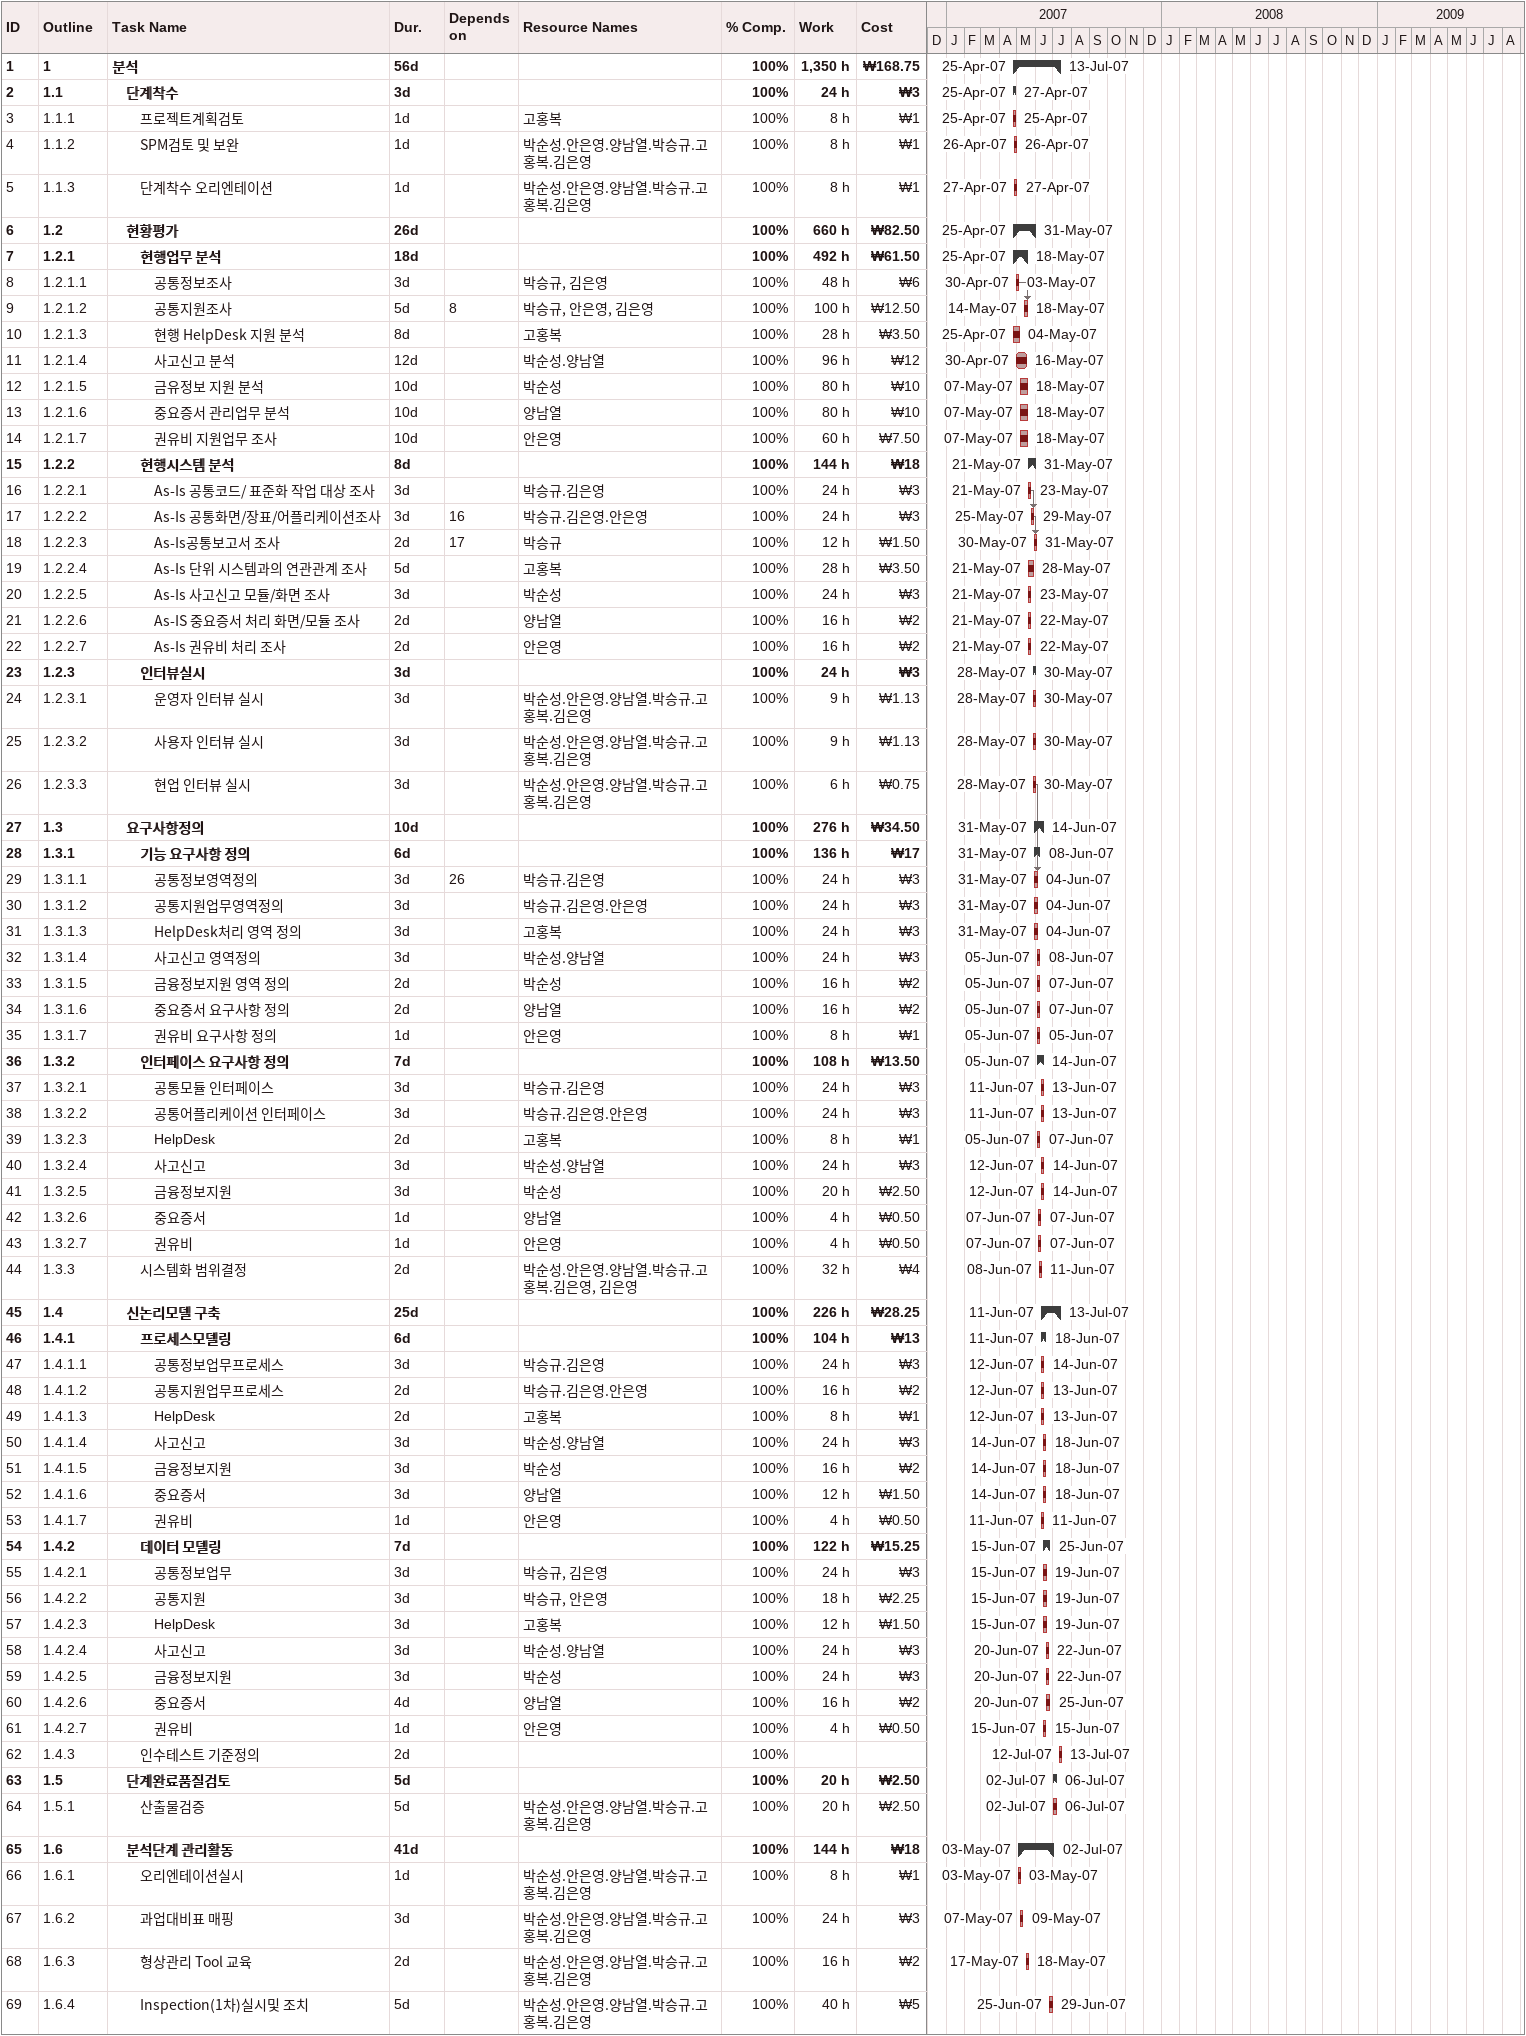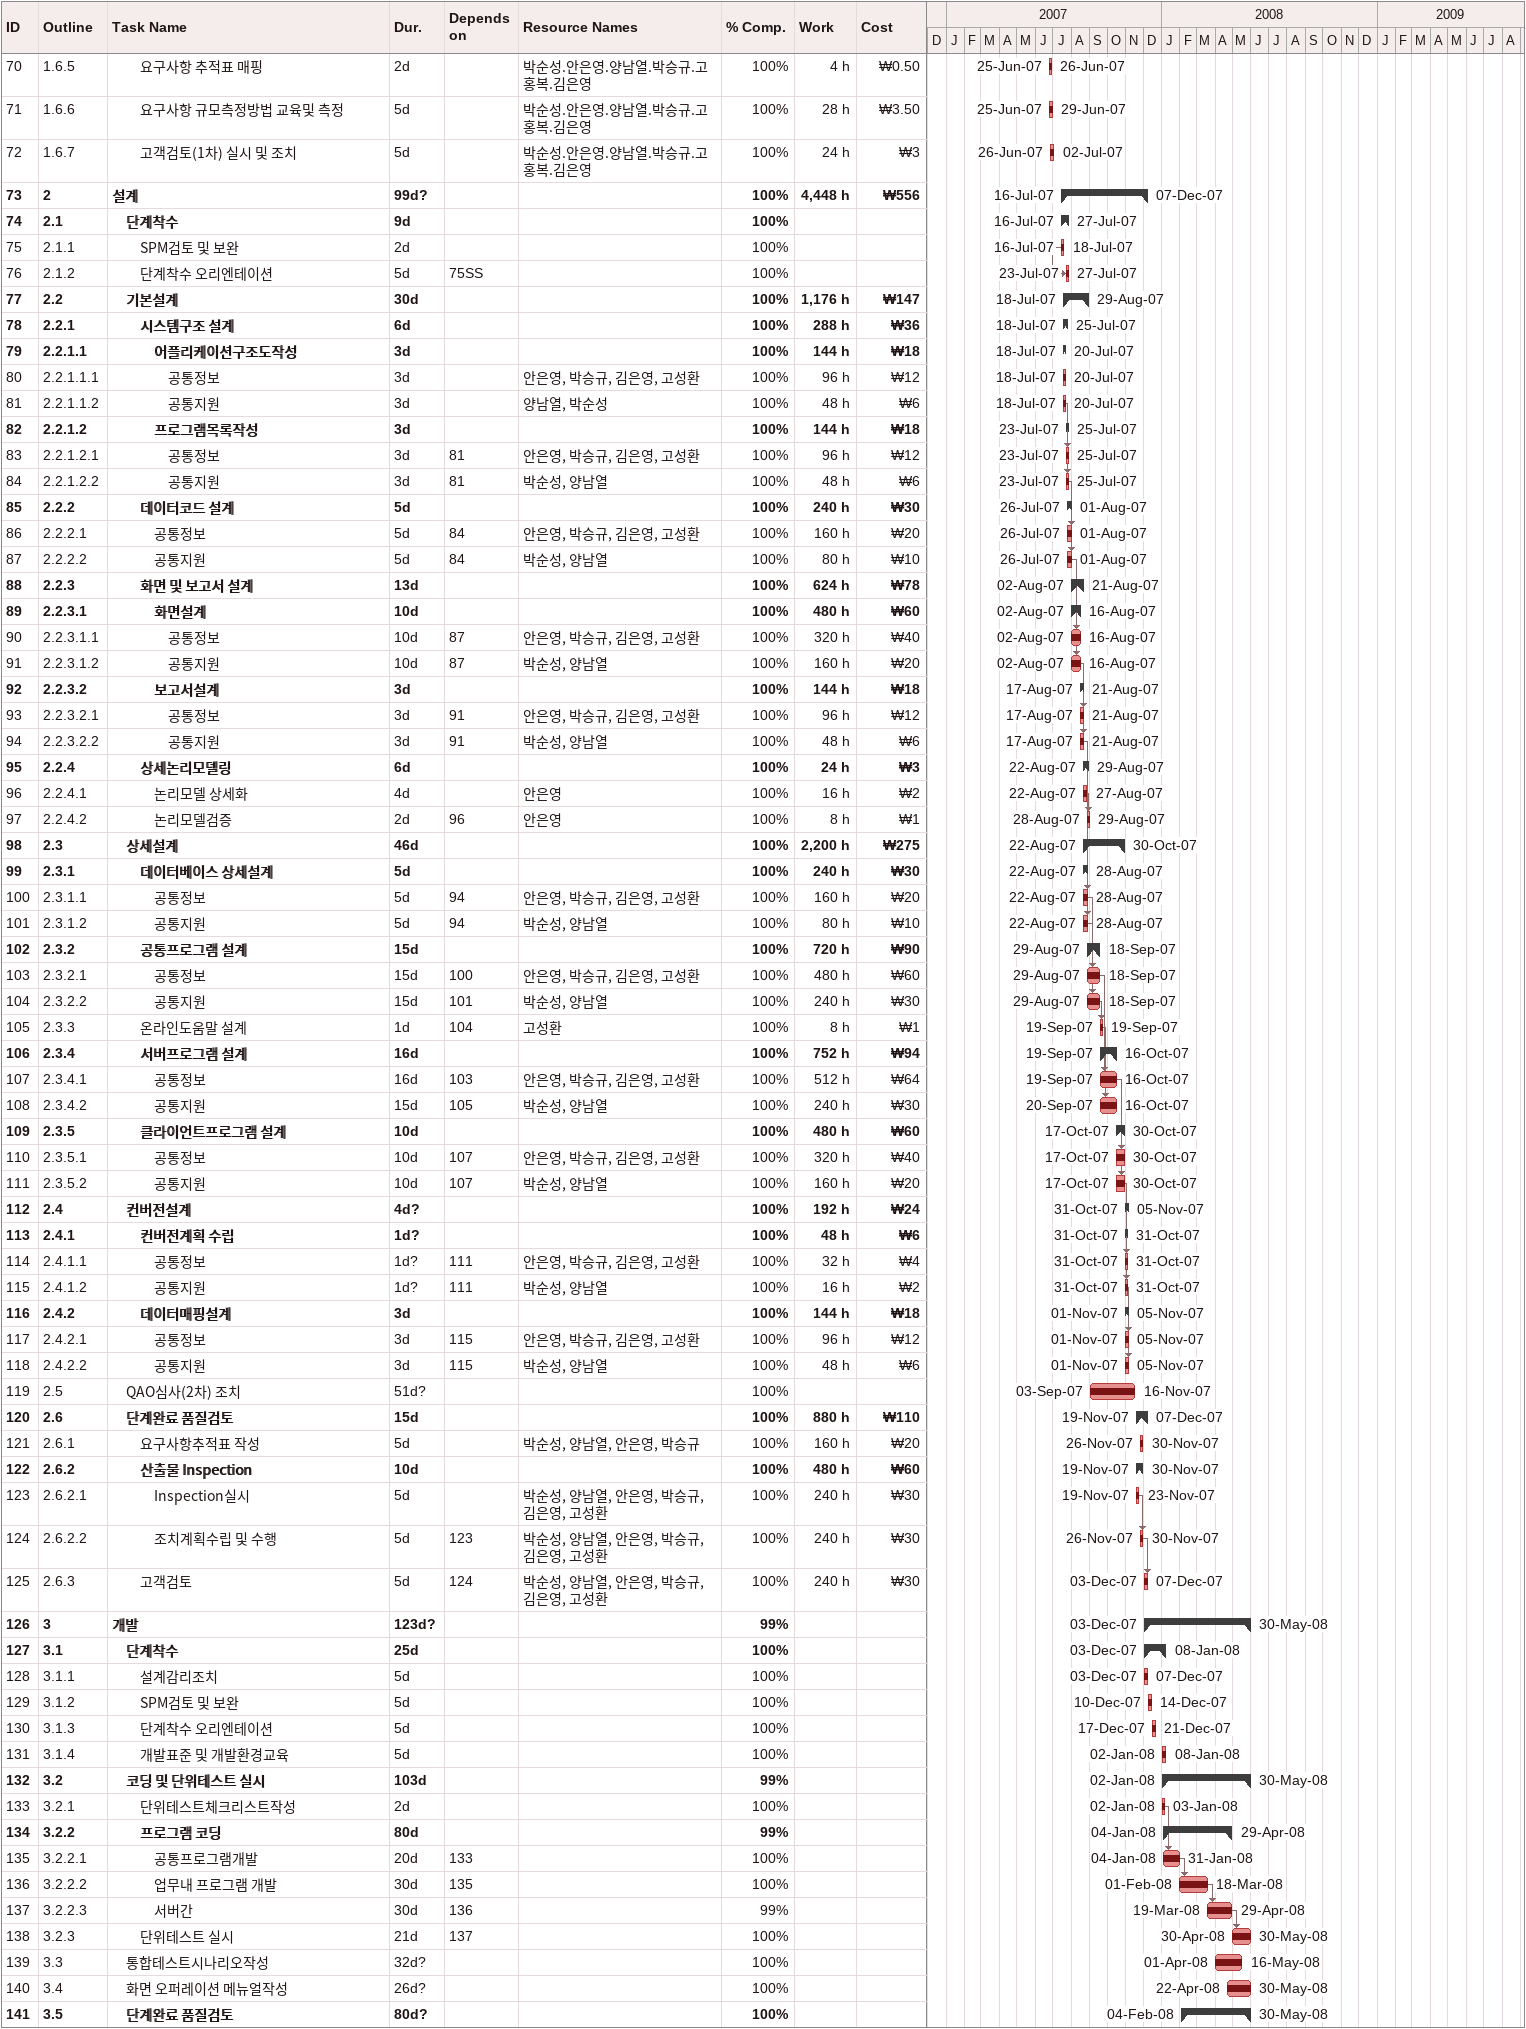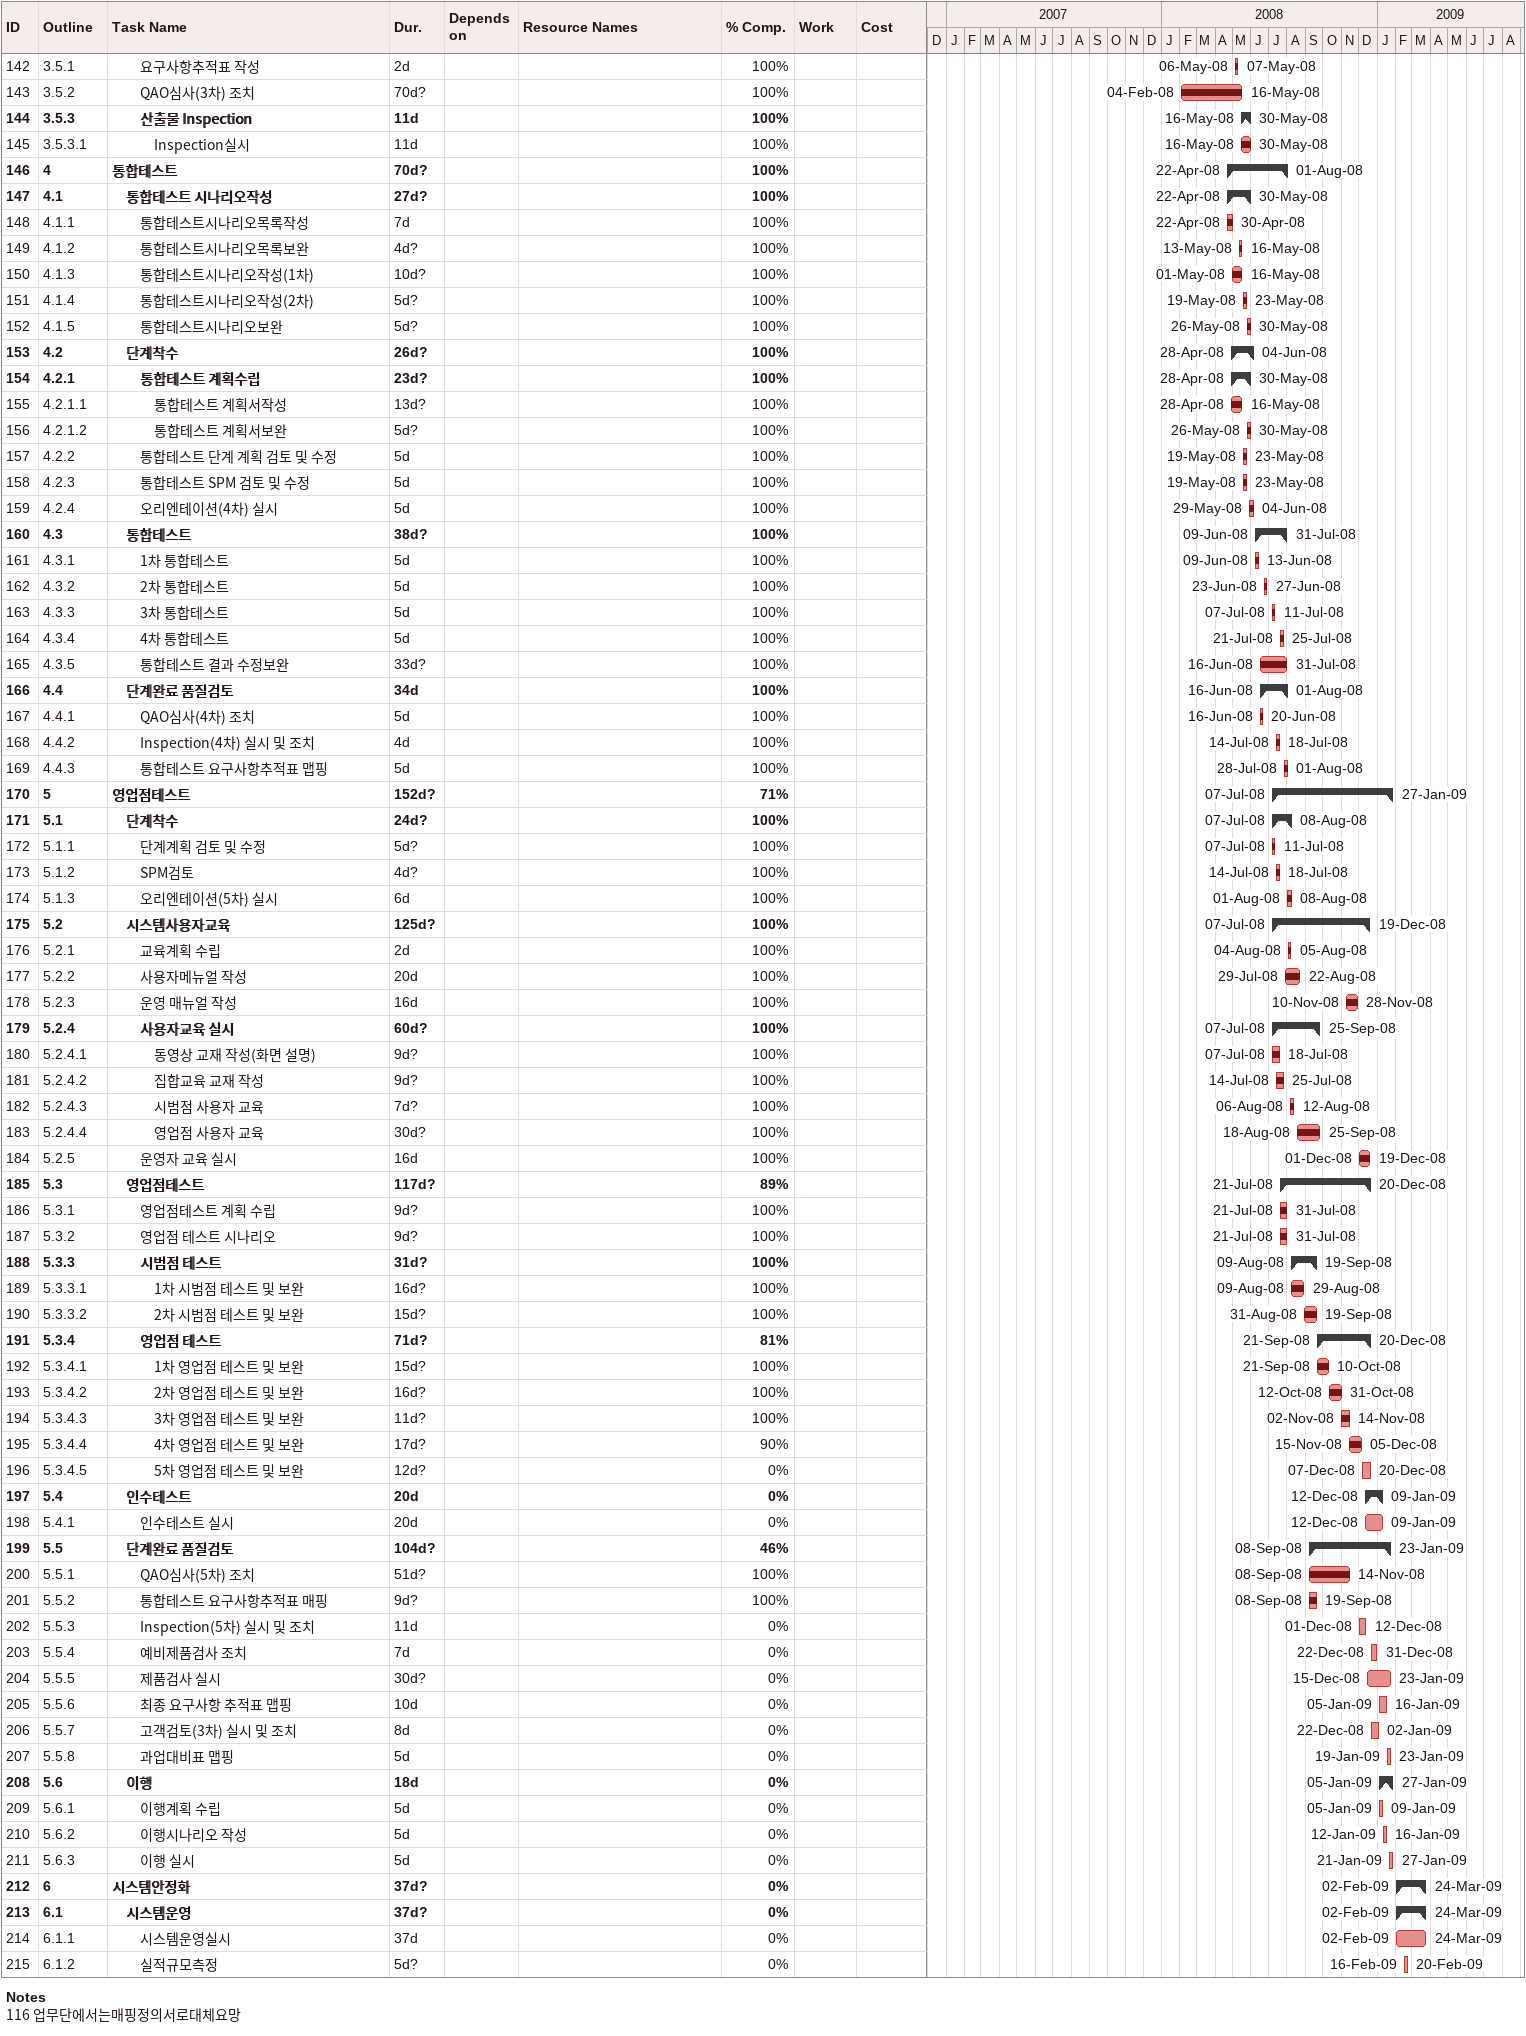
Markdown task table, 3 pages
| ID | WBS | Task | Duration | Start | Finish | Predecessors | Resources | % complete | Work (h) | Cost (₩) |
|---|---|---|---|---|---|---|---|---|---|---|
| 1 | 1 | **분석** | 56d | 2007-04-25 | 2007-07-13 |  |  | 100 | 1350 | 168.75 |
| 2 | 1.1 | **단계착수** | 3d | 2007-04-25 | 2007-04-27 |  |  | 100 | 24 | 3 |
| 3 | 1.1.1 | 프로젝트계획검토 | 1d | 2007-04-25 | 2007-04-25 |  | 고홍복 | 100 | 8 | 1 |
| 4 | 1.1.2 | SPM검토 및 보완 | 1d | 2007-04-26 | 2007-04-26 |  | 박순성.안은영.양남열.박승규.고홍복.김은영 | 100 | 8 | 1 |
| 5 | 1.1.3 | 단계착수 오리엔테이션 | 1d | 2007-04-27 | 2007-04-27 |  | 박순성.안은영.양남열.박승규.고홍복.김은영 | 100 | 8 | 1 |
| 6 | 1.2 | **현황평가** | 26d | 2007-04-25 | 2007-05-31 |  |  | 100 | 660 | 82.50 |
| 7 | 1.2.1 | **현행업무 분석** | 18d | 2007-04-25 | 2007-05-18 |  |  | 100 | 492 | 61.50 |
| 8 | 1.2.1.1 | 공통정보조사 | 3d | 2007-04-30 | 2007-05-03 |  | 박승규, 김은영 | 100 | 48 | 6 |
| 9 | 1.2.1.2 | 공통지원조사 | 5d | 2007-05-14 | 2007-05-18 | 8 | 박승규, 안은영, 김은영 | 100 | 100 | 12.50 |
| 10 | 1.2.1.3 | 현행 HelpDesk 지원 분석 | 8d | 2007-04-25 | 2007-05-04 |  | 고홍복 | 100 | 28 | 3.50 |
| 11 | 1.2.1.4 | 사고신고 분석 | 12d | 2007-04-30 | 2007-05-16 |  | 박순성.양남열 | 100 | 96 | 12 |
| 12 | 1.2.1.5 | 금유정보 지원 분석 | 10d | 2007-05-07 | 2007-05-18 |  | 박순성 | 100 | 80 | 10 |
| 13 | 1.2.1.6 | 중요증서 관리업무 분석 | 10d | 2007-05-07 | 2007-05-18 |  | 양남열 | 100 | 80 | 10 |
| 14 | 1.2.1.7 | 권유비 지원업무 조사 | 10d | 2007-05-07 | 2007-05-18 |  | 안은영 | 100 | 60 | 7.50 |
| 15 | 1.2.2 | **현행시스템 분석** | 8d | 2007-05-21 | 2007-05-31 |  |  | 100 | 144 | 18 |
| 16 | 1.2.2.1 | As-Is 공통코드/ 표준화 작업 대상 조사 | 3d | 2007-05-21 | 2007-05-23 |  | 박승규.김은영 | 100 | 24 | 3 |
| 17 | 1.2.2.2 | As-Is 공통화면/장표/어플리케이션조사 | 3d | 2007-05-25 | 2007-05-29 | 16 | 박승규.김은영.안은영 | 100 | 24 | 3 |
| 18 | 1.2.2.3 | As-Is공통보고서 조사 | 2d | 2007-05-30 | 2007-05-31 | 17 | 박승규 | 100 | 12 | 1.50 |
| 19 | 1.2.2.4 | As-Is 단위 시스템과의 연관관계 조사 | 5d | 2007-05-21 | 2007-05-28 |  | 고홍복 | 100 | 28 | 3.50 |
| 20 | 1.2.2.5 | As-Is 사고신고 모듈/화면 조사 | 3d | 2007-05-21 | 2007-05-23 |  | 박순성 | 100 | 24 | 3 |
| 21 | 1.2.2.6 | As-IS 중요증서 처리 화면/모듈 조사 | 2d | 2007-05-21 | 2007-05-22 |  | 양남열 | 100 | 16 | 2 |
| 22 | 1.2.2.7 | As-Is 권유비 처리 조사 | 2d | 2007-05-21 | 2007-05-22 |  | 안은영 | 100 | 16 | 2 |
| 23 | 1.2.3 | **인터뷰실시** | 3d | 2007-05-28 | 2007-05-30 |  |  | 100 | 24 | 3 |
| 24 | 1.2.3.1 | 운영자 인터뷰 실시 | 3d | 2007-05-28 | 2007-05-30 |  | 박순성.안은영.양남열.박승규.고홍복.김은영 | 100 | 9 | 1.13 |
| 25 | 1.2.3.2 | 사용자 인터뷰 실시 | 3d | 2007-05-28 | 2007-05-30 |  | 박순성.안은영.양남열.박승규.고홍복.김은영 | 100 | 9 | 1.13 |
| 26 | 1.2.3.3 | 현업 인터뷰 실시 | 3d | 2007-05-28 | 2007-05-30 |  | 박순성.안은영.양남열.박승규.고홍복.김은영 | 100 | 6 | 0.75 |
| 27 | 1.3 | **요구사항정의** | 10d | 2007-05-31 | 2007-06-14 |  |  | 100 | 276 | 34.50 |
| 28 | 1.3.1 | **기능 요구사항 정의** | 6d | 2007-05-31 | 2007-06-08 |  |  | 100 | 136 | 17 |
| 29 | 1.3.1.1 | 공통정보영역정의 | 3d | 2007-05-31 | 2007-06-04 | 26 | 박승규.김은영 | 100 | 24 | 3 |
| 30 | 1.3.1.2 | 공통지원업무영역정의 | 3d | 2007-05-31 | 2007-06-04 |  | 박승규.김은영.안은영 | 100 | 24 | 3 |
| 31 | 1.3.1.3 | HelpDesk처리 영역 정의 | 3d | 2007-05-31 | 2007-06-04 |  | 고홍복 | 100 | 24 | 3 |
| 32 | 1.3.1.4 | 사고신고 영역정의 | 3d | 2007-06-05 | 2007-06-08 |  | 박순성.양남열 | 100 | 24 | 3 |
| 33 | 1.3.1.5 | 금융정보지원 영역 정의 | 2d | 2007-06-05 | 2007-06-07 |  | 박순성 | 100 | 16 | 2 |
| 34 | 1.3.1.6 | 중요증서 요구사항 정의 | 2d | 2007-06-05 | 2007-06-07 |  | 양남열 | 100 | 16 | 2 |
| 35 | 1.3.1.7 | 권유비 요구사항 정의 | 1d | 2007-06-05 | 2007-06-05 |  | 안은영 | 100 | 8 | 1 |
| 36 | 1.3.2 | **인터페이스 요구사항 정의** | 7d | 2007-06-05 | 2007-06-14 |  |  | 100 | 108 | 13.50 |
| 37 | 1.3.2.1 | 공통모듈 인터페이스 | 3d | 2007-06-11 | 2007-06-13 |  | 박승규.김은영 | 100 | 24 | 3 |
| 38 | 1.3.2.2 | 공통어플리케이션 인터페이스 | 3d | 2007-06-11 | 2007-06-13 |  | 박승규.김은영.안은영 | 100 | 24 | 3 |
| 39 | 1.3.2.3 | HelpDesk | 2d | 2007-06-05 | 2007-06-07 |  | 고홍복 | 100 | 8 | 1 |
| 40 | 1.3.2.4 | 사고신고 | 3d | 2007-06-12 | 2007-06-14 |  | 박순성.양남열 | 100 | 24 | 3 |
| 41 | 1.3.2.5 | 금융정보지원 | 3d | 2007-06-12 | 2007-06-14 |  | 박순성 | 100 | 20 | 2.50 |
| 42 | 1.3.2.6 | 중요증서 | 1d | 2007-06-07 | 2007-06-07 |  | 양남열 | 100 | 4 | 0.50 |
| 43 | 1.3.2.7 | 권유비 | 1d | 2007-06-07 | 2007-06-07 |  | 안은영 | 100 | 4 | 0.50 |
| 44 | 1.3.3 | 시스템화 범위결정 | 2d | 2007-06-08 | 2007-06-11 |  | 박순성.안은영.양남열.박승규.고홍복.김은영, 김은영 | 100 | 32 | 4 |
| 45 | 1.4 | **신논리모델 구축** | 25d | 2007-06-11 | 2007-07-13 |  |  | 100 | 226 | 28.25 |
| 46 | 1.4.1 | **프로세스모델링** | 6d | 2007-06-11 | 2007-06-18 |  |  | 100 | 104 | 13 |
| 47 | 1.4.1.1 | 공통정보업무프로세스 | 3d | 2007-06-12 | 2007-06-14 |  | 박승규.김은영 | 100 | 24 | 3 |
| 48 | 1.4.1.2 | 공통지원업무프로세스 | 2d | 2007-06-12 | 2007-06-13 |  | 박승규.김은영.안은영 | 100 | 16 | 2 |
| 49 | 1.4.1.3 | HelpDesk | 2d | 2007-06-12 | 2007-06-13 |  | 고홍복 | 100 | 8 | 1 |
| 50 | 1.4.1.4 | 사고신고 | 3d | 2007-06-14 | 2007-06-18 |  | 박순성.양남열 | 100 | 24 | 3 |
| 51 | 1.4.1.5 | 금융정보지원 | 3d | 2007-06-14 | 2007-06-18 |  | 박순성 | 100 | 16 | 2 |
| 52 | 1.4.1.6 | 중요증서 | 3d | 2007-06-14 | 2007-06-18 |  | 양남열 | 100 | 12 | 1.50 |
| 53 | 1.4.1.7 | 권유비 | 1d | 2007-06-11 | 2007-06-11 |  | 안은영 | 100 | 4 | 0.50 |
| 54 | 1.4.2 | **데이터 모델링** | 7d | 2007-06-15 | 2007-06-25 |  |  | 100 | 122 | 15.25 |
| 55 | 1.4.2.1 | 공통정보업무 | 3d | 2007-06-15 | 2007-06-19 |  | 박승규, 김은영 | 100 | 24 | 3 |
| 56 | 1.4.2.2 | 공통지원 | 3d | 2007-06-15 | 2007-06-19 |  | 박승규, 안은영 | 100 | 18 | 2.25 |
| 57 | 1.4.2.3 | HelpDesk | 3d | 2007-06-15 | 2007-06-19 |  | 고홍복 | 100 | 12 | 1.50 |
| 58 | 1.4.2.4 | 사고신고 | 3d | 2007-06-20 | 2007-06-22 |  | 박순성.양남열 | 100 | 24 | 3 |
| 59 | 1.4.2.5 | 금융정보지원 | 3d | 2007-06-20 | 2007-06-22 |  | 박순성 | 100 | 24 | 3 |
| 60 | 1.4.2.6 | 중요증서 | 4d | 2007-06-20 | 2007-06-25 |  | 양남열 | 100 | 16 | 2 |
| 61 | 1.4.2.7 | 권유비 | 1d | 2007-06-15 | 2007-06-15 |  | 안은영 | 100 | 4 | 0.50 |
| 62 | 1.4.3 | 인수테스트 기준정의 | 2d | 2007-07-12 | 2007-07-13 |  |  | 100 |  |  |
| 63 | 1.5 | **단계완료품질검토** | 5d | 2007-07-02 | 2007-07-06 |  |  | 100 | 20 | 2.50 |
| 64 | 1.5.1 | 산출물검증 | 5d | 2007-07-02 | 2007-07-06 |  | 박순성.안은영.양남열.박승규.고홍복.김은영 | 100 | 20 | 2.50 |
| 65 | 1.6 | **분석단계 관리활동** | 41d | 2007-05-03 | 2007-07-02 |  |  | 100 | 144 | 18 |
| 66 | 1.6.1 | 오리엔테이션실시 | 1d | 2007-05-03 | 2007-05-03 |  | 박순성.안은영.양남열.박승규.고홍복.김은영 | 100 | 8 | 1 |
| 67 | 1.6.2 | 과업대비표 매핑 | 3d | 2007-05-07 | 2007-05-09 |  | 박순성.안은영.양남열.박승규.고홍복.김은영 | 100 | 24 | 3 |
| 68 | 1.6.3 | 형상관리 Tool 교육 | 2d | 2007-05-17 | 2007-05-18 |  | 박순성.안은영.양남열.박승규.고홍복.김은영 | 100 | 16 | 2 |
| 69 | 1.6.4 | Inspection(1차)실시및 조치 | 5d | 2007-06-25 | 2007-06-29 |  | 박순성.안은영.양남열.박승규.고홍복.김은영 | 100 | 40 | 5 |
| 70 | 1.6.5 | 요구사항 추적표 매핑 | 2d | 2007-06-25 | 2007-06-26 |  | 박순성.안은영.양남열.박승규.고홍복.김은영 | 100 | 4 | 0.50 |
| 71 | 1.6.6 | 요구사항 규모측정방법 교육및 측정 | 5d | 2007-06-25 | 2007-06-29 |  | 박순성.안은영.양남열.박승규.고홍복.김은영 | 100 | 28 | 3.50 |
| 72 | 1.6.7 | 고객검토(1차) 실시 및 조치 | 5d | 2007-06-26 | 2007-07-02 |  | 박순성.안은영.양남열.박승규.고홍복.김은영 | 100 | 24 | 3 |
| 73 | 2 | **설계** | 99d? | 2007-07-16 | 2007-12-07 |  |  | 100 | 4448 | 556 |
| 74 | 2.1 | **단계착수** | 9d | 2007-07-16 | 2007-07-27 |  |  | 100 |  |  |
| 75 | 2.1.1 | SPM검토 및 보완 | 2d | 2007-07-16 | 2007-07-18 |  |  | 100 |  |  |
| 76 | 2.1.2 | 단계착수 오리엔테이션 | 5d | 2007-07-23 | 2007-07-27 | 75SS |  | 100 |  |  |
| 77 | 2.2 | **기본설계** | 30d | 2007-07-18 | 2007-08-29 |  |  | 100 | 1176 | 147 |
| 78 | 2.2.1 | **시스템구조 설계** | 6d | 2007-07-18 | 2007-07-25 |  |  | 100 | 288 | 36 |
| 79 | 2.2.1.1 | **어플리케이션구조도작성** | 3d | 2007-07-18 | 2007-07-20 |  |  | 100 | 144 | 18 |
| 80 | 2.2.1.1.1 | 공통정보 | 3d | 2007-07-18 | 2007-07-20 |  | 안은영, 박승규, 김은영, 고성환 | 100 | 96 | 12 |
| 81 | 2.2.1.1.2 | 공통지원 | 3d | 2007-07-18 | 2007-07-20 |  | 양남열, 박순성 | 100 | 48 | 6 |
| 82 | 2.2.1.2 | **프로그램목록작성** | 3d | 2007-07-23 | 2007-07-25 |  |  | 100 | 144 | 18 |
| 83 | 2.2.1.2.1 | 공통정보 | 3d | 2007-07-23 | 2007-07-25 | 81 | 안은영, 박승규, 김은영, 고성환 | 100 | 96 | 12 |
| 84 | 2.2.1.2.2 | 공통지원 | 3d | 2007-07-23 | 2007-07-25 | 81 | 박순성, 양남열 | 100 | 48 | 6 |
| 85 | 2.2.2 | **데이터코드 설계** | 5d | 2007-07-26 | 2007-08-01 |  |  | 100 | 240 | 30 |
| 86 | 2.2.2.1 | 공통정보 | 5d | 2007-07-26 | 2007-08-01 | 84 | 안은영, 박승규, 김은영, 고성환 | 100 | 160 | 20 |
| 87 | 2.2.2.2 | 공통지원 | 5d | 2007-07-26 | 2007-08-01 | 84 | 박순성, 양남열 | 100 | 80 | 10 |
| 88 | 2.2.3 | **화면 및 보고서 설계** | 13d | 2007-08-02 | 2007-08-21 |  |  | 100 | 624 | 78 |
| 89 | 2.2.3.1 | **화면설계** | 10d | 2007-08-02 | 2007-08-16 |  |  | 100 | 480 | 60 |
| 90 | 2.2.3.1.1 | 공통정보 | 10d | 2007-08-02 | 2007-08-16 | 87 | 안은영, 박승규, 김은영, 고성환 | 100 | 320 | 40 |
| 91 | 2.2.3.1.2 | 공통지원 | 10d | 2007-08-02 | 2007-08-16 | 87 | 박순성, 양남열 | 100 | 160 | 20 |
| 92 | 2.2.3.2 | **보고서설계** | 3d | 2007-08-17 | 2007-08-21 |  |  | 100 | 144 | 18 |
| 93 | 2.2.3.2.1 | 공통정보 | 3d | 2007-08-17 | 2007-08-21 | 91 | 안은영, 박승규, 김은영, 고성환 | 100 | 96 | 12 |
| 94 | 2.2.3.2.2 | 공통지원 | 3d | 2007-08-17 | 2007-08-21 | 91 | 박순성, 양남열 | 100 | 48 | 6 |
| 95 | 2.2.4 | **상세논리모델링** | 6d | 2007-08-22 | 2007-08-29 |  |  | 100 | 24 | 3 |
| 96 | 2.2.4.1 | 논리모델 상세화 | 4d | 2007-08-22 | 2007-08-27 |  | 안은영 | 100 | 16 | 2 |
| 97 | 2.2.4.2 | 논리모델검증 | 2d | 2007-08-28 | 2007-08-29 | 96 | 안은영 | 100 | 8 | 1 |
| 98 | 2.3 | **상세설계** | 46d | 2007-08-22 | 2007-10-30 |  |  | 100 | 2200 | 275 |
| 99 | 2.3.1 | **데이터베이스 상세설계** | 5d | 2007-08-22 | 2007-08-28 |  |  | 100 | 240 | 30 |
| 100 | 2.3.1.1 | 공통정보 | 5d | 2007-08-22 | 2007-08-28 | 94 | 안은영, 박승규, 김은영, 고성환 | 100 | 160 | 20 |
| 101 | 2.3.1.2 | 공통지원 | 5d | 2007-08-22 | 2007-08-28 | 94 | 박순성, 양남열 | 100 | 80 | 10 |
| 102 | 2.3.2 | **공통프로그램 설계** | 15d | 2007-08-29 | 2007-09-18 |  |  | 100 | 720 | 90 |
| 103 | 2.3.2.1 | 공통정보 | 15d | 2007-08-29 | 2007-09-18 | 100 | 안은영, 박승규, 김은영, 고성환 | 100 | 480 | 60 |
| 104 | 2.3.2.2 | 공통지원 | 15d | 2007-08-29 | 2007-09-18 | 101 | 박순성, 양남열 | 100 | 240 | 30 |
| 105 | 2.3.3 | 온라인도움말 설계 | 1d | 2007-09-19 | 2007-09-19 | 104 | 고성환 | 100 | 8 | 1 |
| 106 | 2.3.4 | **서버프로그램 설계** | 16d | 2007-09-19 | 2007-10-16 |  |  | 100 | 752 | 94 |
| 107 | 2.3.4.1 | 공통정보 | 16d | 2007-09-19 | 2007-10-16 | 103 | 안은영, 박승규, 김은영, 고성환 | 100 | 512 | 64 |
| 108 | 2.3.4.2 | 공통지원 | 15d | 2007-09-20 | 2007-10-16 | 105 | 박순성, 양남열 | 100 | 240 | 30 |
| 109 | 2.3.5 | **클라이언트프로그램 설계** | 10d | 2007-10-17 | 2007-10-30 |  |  | 100 | 480 | 60 |
| 110 | 2.3.5.1 | 공통정보 | 10d | 2007-10-17 | 2007-10-30 | 107 | 안은영, 박승규, 김은영, 고성환 | 100 | 320 | 40 |
| 111 | 2.3.5.2 | 공통지원 | 10d | 2007-10-17 | 2007-10-30 | 107 | 박순성, 양남열 | 100 | 160 | 20 |
| 112 | 2.4 | **컨버전설계** | 4d? | 2007-10-31 | 2007-11-05 |  |  | 100 | 192 | 24 |
| 113 | 2.4.1 | **컨버전계획 수립** | 1d? | 2007-10-31 | 2007-10-31 |  |  | 100 | 48 | 6 |
| 114 | 2.4.1.1 | 공통정보 | 1d? | 2007-10-31 | 2007-10-31 | 111 | 안은영, 박승규, 김은영, 고성환 | 100 | 32 | 4 |
| 115 | 2.4.1.2 | 공통지원 | 1d? | 2007-10-31 | 2007-10-31 | 111 | 박순성, 양남열 | 100 | 16 | 2 |
| 116 | 2.4.2 | **데이터매핑설계** | 3d | 2007-11-01 | 2007-11-05 |  |  | 100 | 144 | 18 |
| 117 | 2.4.2.1 | 공통정보 | 3d | 2007-11-01 | 2007-11-05 | 115 | 안은영, 박승규, 김은영, 고성환 | 100 | 96 | 12 |
| 118 | 2.4.2.2 | 공통지원 | 3d | 2007-11-01 | 2007-11-05 | 115 | 박순성, 양남열 | 100 | 48 | 6 |
| 119 | 2.5 | QAO심사(2차) 조치 | 51d? | 2007-09-03 | 2007-11-16 |  |  | 100 |  |  |
| 120 | 2.6 | **단계완료 품질검토** | 15d | 2007-11-19 | 2007-12-07 |  |  | 100 | 880 | 110 |
| 121 | 2.6.1 | 요구사항추적표 작성 | 5d | 2007-11-26 | 2007-11-30 |  | 박순성, 양남열, 안은영, 박승규 | 100 | 160 | 20 |
| 122 | 2.6.2 | **산출물 Inspection** | 10d | 2007-11-19 | 2007-11-30 |  |  | 100 | 480 | 60 |
| 123 | 2.6.2.1 | Inspection실시 | 5d | 2007-11-19 | 2007-11-23 |  | 박순성, 양남열, 안은영, 박승규, 김은영, 고성환 | 100 | 240 | 30 |
| 124 | 2.6.2.2 | 조치계획수립 및 수행 | 5d | 2007-11-26 | 2007-11-30 | 123 | 박순성, 양남열, 안은영, 박승규, 김은영, 고성환 | 100 | 240 | 30 |
| 125 | 2.6.3 | 고객검토 | 5d | 2007-12-03 | 2007-12-07 | 124 | 박순성, 양남열, 안은영, 박승규, 김은영, 고성환 | 100 | 240 | 30 |
| 126 | 3 | **개발** | 123d? | 2007-12-03 | 2008-05-30 |  |  | 99 |  |  |
| 127 | 3.1 | **단계착수** | 25d | 2007-12-03 | 2008-01-08 |  |  | 100 |  |  |
| 128 | 3.1.1 | 설계감리조치 | 5d | 2007-12-03 | 2007-12-07 |  |  | 100 |  |  |
| 129 | 3.1.2 | SPM검토 및 보완 | 5d | 2007-12-10 | 2007-12-14 |  |  | 100 |  |  |
| 130 | 3.1.3 | 단계착수 오리엔테이션 | 5d | 2007-12-17 | 2007-12-21 |  |  | 100 |  |  |
| 131 | 3.1.4 | 개발표준 및 개발환경교육 | 5d | 2008-01-02 | 2008-01-08 |  |  | 100 |  |  |
| 132 | 3.2 | **코딩 및 단위테스트 실시** | 103d | 2008-01-02 | 2008-05-30 |  |  | 99 |  |  |
| 133 | 3.2.1 | 단위테스트체크리스트작성 | 2d | 2008-01-02 | 2008-01-03 |  |  | 100 |  |  |
| 134 | 3.2.2 | **프로그램 코딩** | 80d | 2008-01-04 | 2008-04-29 |  |  | 99 |  |  |
| 135 | 3.2.2.1 | 공통프로그램개발 | 20d | 2008-01-04 | 2008-01-31 | 133 |  | 100 |  |  |
| 136 | 3.2.2.2 | 업무내 프로그램 개발 | 30d | 2008-02-01 | 2008-03-18 | 135 |  | 100 |  |  |
| 137 | 3.2.2.3 | 서버간 | 30d | 2008-03-19 | 2008-04-29 | 136 |  | 99 |  |  |
| 138 | 3.2.3 | 단위테스트 실시 | 21d | 2008-04-30 | 2008-05-30 | 137 |  | 100 |  |  |
| 139 | 3.3 | 통합테스트시나리오작성 | 32d? | 2008-04-01 | 2008-05-16 |  |  | 100 |  |  |
| 140 | 3.4 | 화면 오퍼레이션 메뉴얼작성 | 26d? | 2008-04-22 | 2008-05-30 |  |  | 100 |  |  |
| 141 | 3.5 | **단계완료 품질검토** | 80d? | 2008-02-04 | 2008-05-30 |  |  | 100 |  |  |
| 142 | 3.5.1 | 요구사항추적표 작성 | 2d | 2008-05-06 | 2008-05-07 |  |  | 100 |  |  |
| 143 | 3.5.2 | QAO심사(3차) 조치 | 70d? | 2008-02-04 | 2008-05-16 |  |  | 100 |  |  |
| 144 | 3.5.3 | **산출물 Inspection** | 11d | 2008-05-16 | 2008-05-30 |  |  | 100 |  |  |
| 145 | 3.5.3.1 | Inspection실시 | 11d | 2008-05-16 | 2008-05-30 |  |  | 100 |  |  |
| 146 | 4 | **통합테스트** | 70d? | 2008-04-22 | 2008-08-01 |  |  | 100 |  |  |
| 147 | 4.1 | **통합테스트 시나리오작성** | 27d? | 2008-04-22 | 2008-05-30 |  |  | 100 |  |  |
| 148 | 4.1.1 | 통합테스트시나리오목록작성 | 7d | 2008-04-22 | 2008-04-30 |  |  | 100 |  |  |
| 149 | 4.1.2 | 통합테스트시나리오목록보완 | 4d? | 2008-05-13 | 2008-05-16 |  |  | 100 |  |  |
| 150 | 4.1.3 | 통합테스트시나리오작성(1차) | 10d? | 2008-05-01 | 2008-05-16 |  |  | 100 |  |  |
| 151 | 4.1.4 | 통합테스트시나리오작성(2차) | 5d? | 2008-05-19 | 2008-05-23 |  |  | 100 |  |  |
| 152 | 4.1.5 | 통합테스트시나리오보완 | 5d? | 2008-05-26 | 2008-05-30 |  |  | 100 |  |  |
| 153 | 4.2 | **단계착수** | 26d? | 2008-04-28 | 2008-06-04 |  |  | 100 |  |  |
| 154 | 4.2.1 | **통합테스트 계획수립** | 23d? | 2008-04-28 | 2008-05-30 |  |  | 100 |  |  |
| 155 | 4.2.1.1 | 통합테스트 계획서작성 | 13d? | 2008-04-28 | 2008-05-16 |  |  | 100 |  |  |
| 156 | 4.2.1.2 | 통합테스트 계획서보완 | 5d? | 2008-05-26 | 2008-05-30 |  |  | 100 |  |  |
| 157 | 4.2.2 | 통합테스트 단계 계획 검토 및 수정 | 5d | 2008-05-19 | 2008-05-23 |  |  | 100 |  |  |
| 158 | 4.2.3 | 통합테스트 SPM 검토 및 수정 | 5d | 2008-05-19 | 2008-05-23 |  |  | 100 |  |  |
| 159 | 4.2.4 | 오리엔테이션(4차) 실시 | 5d | 2008-05-29 | 2008-06-04 |  |  | 100 |  |  |
| 160 | 4.3 | **통합테스트** | 38d? | 2008-06-09 | 2008-07-31 |  |  | 100 |  |  |
| 161 | 4.3.1 | 1차 통합테스트 | 5d | 2008-06-09 | 2008-06-13 |  |  | 100 |  |  |
| 162 | 4.3.2 | 2차 통합테스트 | 5d | 2008-06-23 | 2008-06-27 |  |  | 100 |  |  |
| 163 | 4.3.3 | 3차 통합테스트 | 5d | 2008-07-07 | 2008-07-11 |  |  | 100 |  |  |
| 164 | 4.3.4 | 4차 통합테스트 | 5d | 2008-07-21 | 2008-07-25 |  |  | 100 |  |  |
| 165 | 4.3.5 | 통합테스트 결과 수정보완 | 33d? | 2008-06-16 | 2008-07-31 |  |  | 100 |  |  |
| 166 | 4.4 | **단계완료 품질검토** | 34d | 2008-06-16 | 2008-08-01 |  |  | 100 |  |  |
| 167 | 4.4.1 | QAO심사(4차) 조치 | 5d | 2008-06-16 | 2008-06-20 |  |  | 100 |  |  |
| 168 | 4.4.2 | Inspection(4차) 실시 및 조치 | 4d | 2008-07-14 | 2008-07-18 |  |  | 100 |  |  |
| 169 | 4.4.3 | 통합테스트 요구사항추적표 맵핑 | 5d | 2008-07-28 | 2008-08-01 |  |  | 100 |  |  |
| 170 | 5 | **영업점테스트** | 152d? | 2008-07-07 | 2009-01-27 |  |  | 71 |  |  |
| 171 | 5.1 | **단계착수** | 24d? | 2008-07-07 | 2008-08-08 |  |  | 100 |  |  |
| 172 | 5.1.1 | 단계계획 검토 및 수정 | 5d? | 2008-07-07 | 2008-07-11 |  |  | 100 |  |  |
| 173 | 5.1.2 | SPM검토 | 4d? | 2008-07-14 | 2008-07-18 |  |  | 100 |  |  |
| 174 | 5.1.3 | 오리엔테이션(5차) 실시 | 6d | 2008-08-01 | 2008-08-08 |  |  | 100 |  |  |
| 175 | 5.2 | **시스템사용자교육** | 125d? | 2008-07-07 | 2008-12-19 |  |  | 100 |  |  |
| 176 | 5.2.1 | 교육계획 수립 | 2d | 2008-08-04 | 2008-08-05 |  |  | 100 |  |  |
| 177 | 5.2.2 | 사용자메뉴얼 작성 | 20d | 2008-07-29 | 2008-08-22 |  |  | 100 |  |  |
| 178 | 5.2.3 | 운영 매뉴얼 작성 | 16d | 2008-11-10 | 2008-11-28 |  |  | 100 |  |  |
| 179 | 5.2.4 | **사용자교육 실시** | 60d? | 2008-07-07 | 2008-09-25 |  |  | 100 |  |  |
| 180 | 5.2.4.1 | 동영상 교재 작성(화면 설명) | 9d? | 2008-07-07 | 2008-07-18 |  |  | 100 |  |  |
| 181 | 5.2.4.2 | 집합교육 교재 작성 | 9d? | 2008-07-14 | 2008-07-25 |  |  | 100 |  |  |
| 182 | 5.2.4.3 | 시범점 사용자 교육 | 7d? | 2008-08-06 | 2008-08-12 |  |  | 100 |  |  |
| 183 | 5.2.4.4 | 영업점 사용자 교육 | 30d? | 2008-08-18 | 2008-09-25 |  |  | 100 |  |  |
| 184 | 5.2.5 | 운영자 교육 실시 | 16d | 2008-12-01 | 2008-12-19 |  |  | 100 |  |  |
| 185 | 5.3 | **영업점테스트** | 117d? | 2008-07-21 | 2008-12-20 |  |  | 89 |  |  |
| 186 | 5.3.1 | 영업점테스트 계획 수립 | 9d? | 2008-07-21 | 2008-07-31 |  |  | 100 |  |  |
| 187 | 5.3.2 | 영업점 테스트 시나리오 | 9d? | 2008-07-21 | 2008-07-31 |  |  | 100 |  |  |
| 188 | 5.3.3 | **시범점 테스트** | 31d? | 2008-08-09 | 2008-09-19 |  |  | 100 |  |  |
| 189 | 5.3.3.1 | 1차 시범점 테스트 및 보완 | 16d? | 2008-08-09 | 2008-08-29 |  |  | 100 |  |  |
| 190 | 5.3.3.2 | 2차 시범점 테스트 및 보완 | 15d? | 2008-08-31 | 2008-09-19 |  |  | 100 |  |  |
| 191 | 5.3.4 | **영업점 테스트** | 71d? | 2008-09-21 | 2008-12-20 |  |  | 81 |  |  |
| 192 | 5.3.4.1 | 1차 영업점 테스트 및 보완 | 15d? | 2008-09-21 | 2008-10-10 |  |  | 100 |  |  |
| 193 | 5.3.4.2 | 2차 영업점 테스트 및 보완 | 16d? | 2008-10-12 | 2008-10-31 |  |  | 100 |  |  |
| 194 | 5.3.4.3 | 3차 영업점 테스트 및 보완 | 11d? | 2008-11-02 | 2008-11-14 |  |  | 100 |  |  |
| 195 | 5.3.4.4 | 4차 영업점 테스트 및 보완 | 17d? | 2008-11-15 | 2008-12-05 |  |  | 90 |  |  |
| 196 | 5.3.4.5 | 5차 영업점 테스트 및 보완 | 12d? | 2008-12-07 | 2008-12-20 |  |  | 0 |  |  |
| 197 | 5.4 | **인수테스트** | 20d | 2008-12-12 | 2009-01-09 |  |  | 0 |  |  |
| 198 | 5.4.1 | 인수테스트 실시 | 20d | 2008-12-12 | 2009-01-09 |  |  | 0 |  |  |
| 199 | 5.5 | **단계완료 품질검토** | 104d? | 2008-09-08 | 2009-01-23 |  |  | 46 |  |  |
| 200 | 5.5.1 | QAO심사(5차) 조치 | 51d? | 2008-09-08 | 2008-11-14 |  |  | 100 |  |  |
| 201 | 5.5.2 | 통합테스트 요구사항추적표 매핑 | 9d? | 2008-09-08 | 2008-09-19 |  |  | 100 |  |  |
| 202 | 5.5.3 | Inspection(5차) 실시 및 조치 | 11d | 2008-12-01 | 2008-12-12 |  |  | 0 |  |  |
| 203 | 5.5.4 | 예비제품검사 조치 | 7d | 2008-12-22 | 2008-12-31 |  |  | 0 |  |  |
| 204 | 5.5.5 | 제품검사 실시 | 30d? | 2008-12-15 | 2009-01-23 |  |  | 0 |  |  |
| 205 | 5.5.6 | 최종 요구사항 추적표 맵핑 | 10d | 2009-01-05 | 2009-01-16 |  |  | 0 |  |  |
| 206 | 5.5.7 | 고객검토(3차) 실시 및 조치 | 8d | 2008-12-22 | 2009-01-02 |  |  | 0 |  |  |
| 207 | 5.5.8 | 과업대비표 맵핑 | 5d | 2009-01-19 | 2009-01-23 |  |  | 0 |  |  |
| 208 | 5.6 | **이행** | 18d | 2009-01-05 | 2009-01-27 |  |  | 0 |  |  |
| 209 | 5.6.1 | 이행계획 수립 | 5d | 2009-01-05 | 2009-01-09 |  |  | 0 |  |  |
| 210 | 5.6.2 | 이행시나리오 작성 | 5d | 2009-01-12 | 2009-01-16 |  |  | 0 |  |  |
| 211 | 5.6.3 | 이행 실시 | 5d | 2009-01-21 | 2009-01-27 |  |  | 0 |  |  |
| 212 | 6 | **시스템안정화** | 37d? | 2009-02-02 | 2009-03-24 |  |  | 0 |  |  |
| 213 | 6.1 | **시스템운영** | 37d? | 2009-02-02 | 2009-03-24 |  |  | 0 |  |  |
| 214 | 6.1.1 | 시스템운영실시 | 37d | 2009-02-02 | 2009-03-24 |  |  | 0 |  |  |
| 215 | 6.1.2 | 실적규모측정 | 5d? | 2009-02-16 | 2009-02-20 |  |  | 0 |  |  |

Notes
- 116: 업무단에서는 매핑정의서로 대체요망
